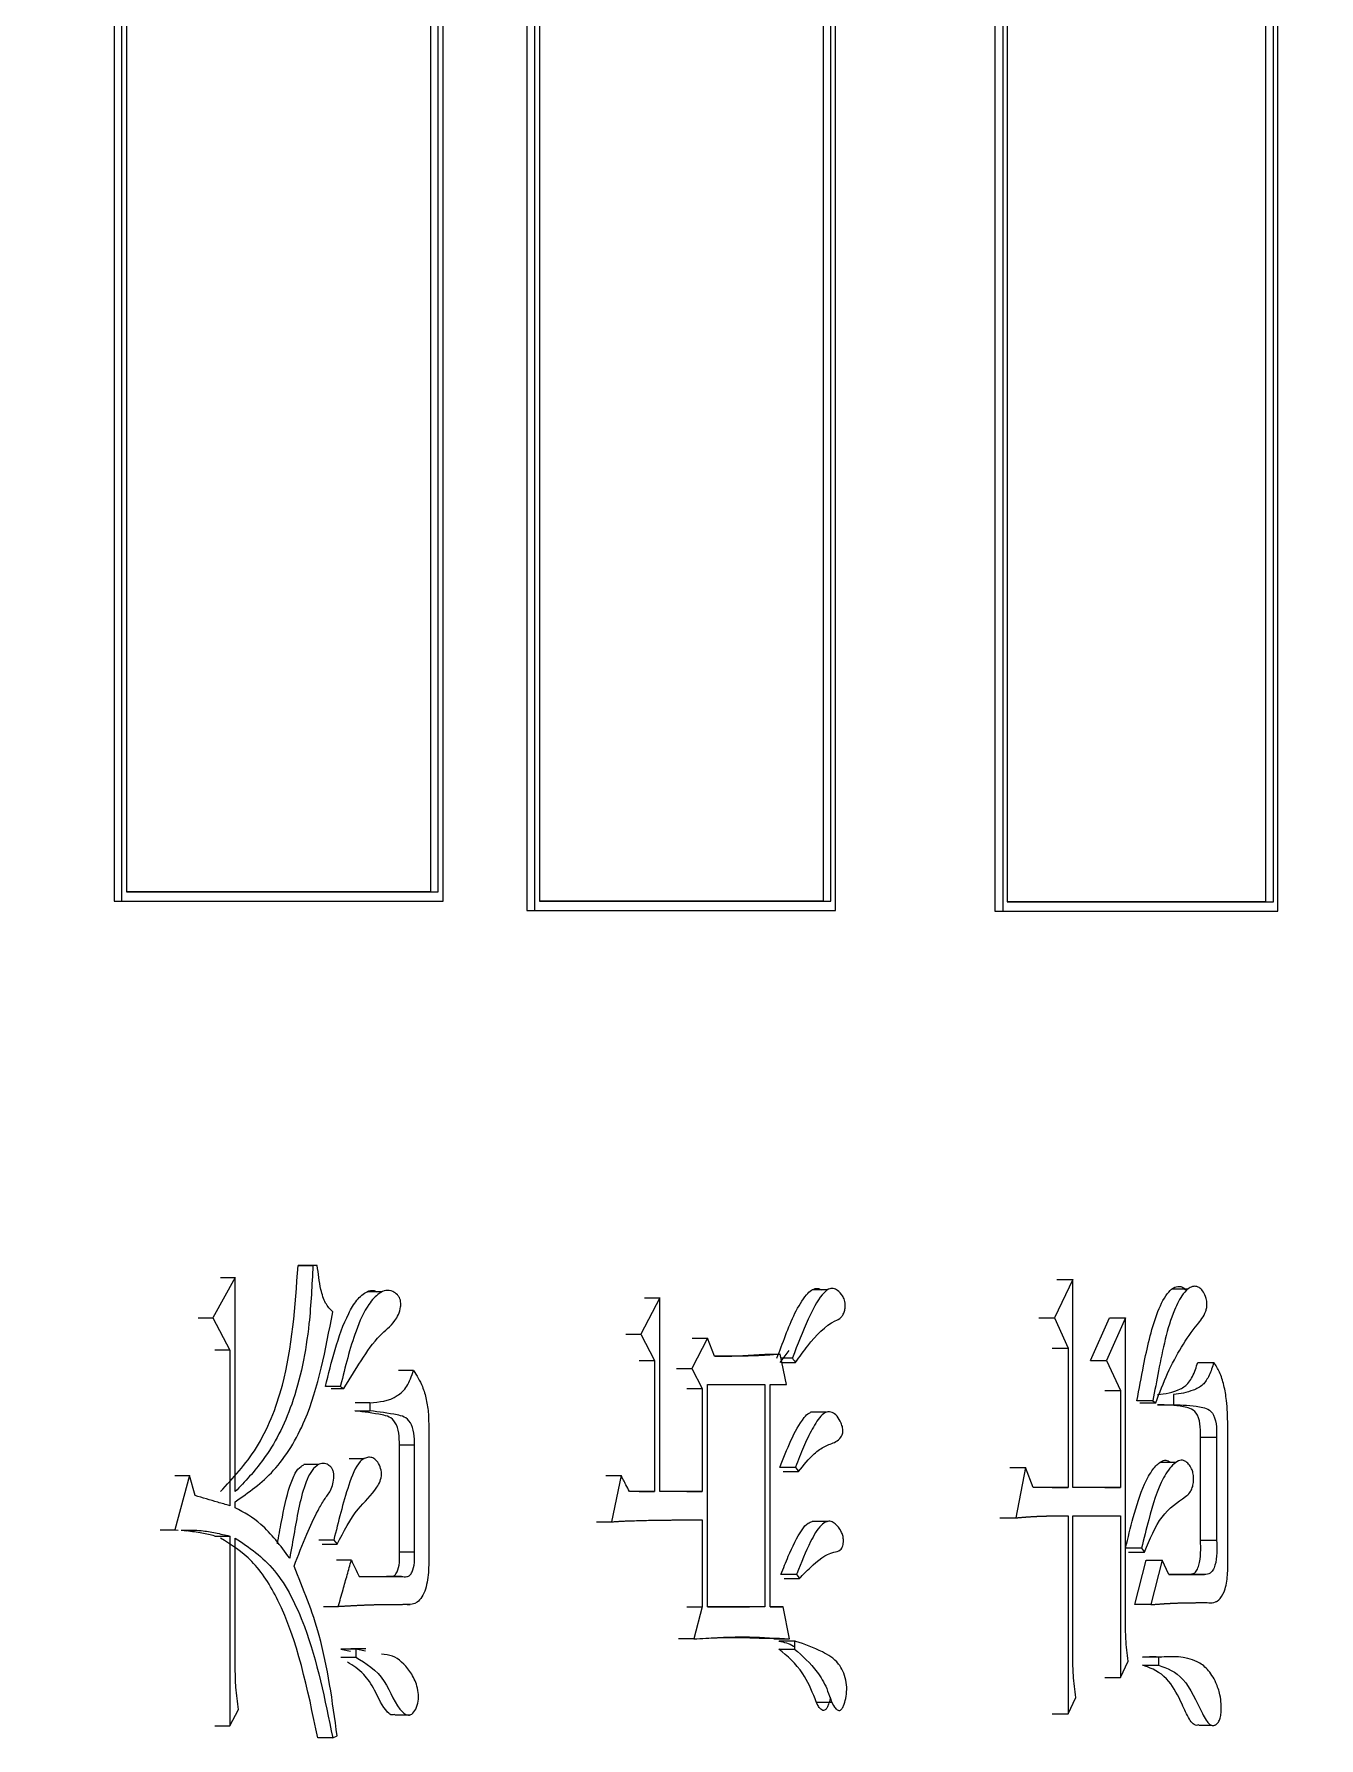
# Model space of a CAD drawing. Header units: millimetres. Extents: x 2687 to 4367, y 1046 to 2234.
# Drawn here: x 3493.14 to 3500.02, y 1383.89 to 1393.02 of the extents above; entities that cross this region are included whole.
import ezdxf

# ---------------------------------------------------------------- set-up
doc = ezdxf.new("R2010")
doc.units = ezdxf.units.MM

msp = doc.modelspace()

# ---------------------------------------------------------------- linework, layer by layer
at = {"color": 7, "linetype": 'Continuous', "lineweight": 25}
for p, q in [((3499.7337, 1398.4203), (3499.7336, 1388.3721)), ((3499.7769, 1388.3721), (3499.777, 1398.4384)), ((3499.7995, 1388.3221), (3499.7996, 1398.4479)), ((3498.2856, 1397.815), (3498.2855, 1388.3221)), ((3498.3278, 1397.8326), (3498.3278, 1388.3221)), ((3498.3519, 1397.8427), (3498.3518, 1388.3721)), ((3497.4321, 1388.3269), (3497.4321, 1397.4582)), ((3497.3655, 1397.4304), (3497.3654, 1388.3769)), ((3497.4072, 1388.3769), (3497.4072, 1397.4478)), ((3495.7798, 1396.7843), (3495.7798, 1388.3268)), ((3495.8201, 1396.7993), (3495.82, 1388.3268)), ((3495.8464, 1396.8091), (3495.8463, 1388.3768)), ((3495.264, 1396.5918), (3495.264, 1388.4268)), ((3495.3044, 1388.4268), (3495.3044, 1396.6069)), ((3495.331, 1388.3768), (3495.3311, 1396.6169)), ((3493.5694, 1395.9596), (3493.5694, 1388.3768)), ((3493.6084, 1395.9742), (3493.6083, 1388.3768)), ((3493.6364, 1395.9846), (3493.6363, 1388.4268)), ((3495.264, 1388.4268), (3495.3044, 1388.4268)), ((3493.5694, 1388.3768), (3495.2911, 1388.3768)), ((3493.5694, 1388.3768), (3493.6083, 1388.3768)), ((3495.2911, 1388.3768), (3495.331, 1388.3768)), ((3495.7798, 1388.3268), (3497.3905, 1388.3269)), ((3495.7798, 1388.3268), (3495.82, 1388.3268)), ((3497.3654, 1388.3769), (3497.4072, 1388.3769)), ((3497.3905, 1388.3269), (3497.4321, 1388.3269)), ((3498.2855, 1388.3221), (3499.7563, 1388.3221)), ((3498.2855, 1388.3221), (3498.3278, 1388.3221)), ((3499.7336, 1388.3721), (3499.7769, 1388.3721)), ((3499.7563, 1388.3221), (3499.7995, 1388.3221)), ((3494.5542, 1386.4246), (3494.6336, 1386.4246)), ((3494.6572, 1386.4246), (3494.5778, 1386.4246)), ((3494.6572, 1386.4246), (3494.6336, 1386.4246)), ((3494.218, 1386.3597), (3494.0984, 1386.1433)), ((3494.1391, 1386.3597), (3494.218, 1386.3597)), ((3494.218, 1385.2131), (3494.218, 1386.3597)), ((3498.7027, 1386.3489), (3498.6047, 1386.1434)), ((3498.7027, 1385.2347), (3498.7027, 1386.3489)), ((3495.0048, 1386.2838), (3494.9244, 1386.2838)), ((3496.4907, 1386.2515), (3496.3902, 1386.0568)), ((3496.4088, 1386.2515), (3496.4907, 1386.2515)), ((3496.4907, 1385.2131), (3496.4907, 1386.2515)), ((3497.3898, 1386.2934), (3497.3061, 1386.2934)), ((3499.319, 1386.2979), (3499.2326, 1386.2979)), ((3494.0197, 1386.1433), (3494.0984, 1386.1433)), ((3494.0984, 1386.1433), (3494.1881, 1385.9703)), ((3498.5198, 1386.1434), (3498.6047, 1386.1434)), ((3498.6047, 1386.1434), (3498.6769, 1385.9811)), ((3498.7968, 1385.9162), (3498.8986, 1386.1434)), ((3498.984, 1386.1434), (3498.8821, 1385.9162)), ((3498.8986, 1386.1434), (3498.984, 1386.1434)), ((3498.984, 1384.5208), (3498.984, 1386.1434)), ((3496.3085, 1386.0568), (3496.3902, 1386.0568)), ((3496.3902, 1386.0568), (3496.4628, 1385.9162)), ((3494.1881, 1385.9703), (3494.1093, 1385.9703)), ((3494.1881, 1385.9703), (3494.1881, 1385.1373)), ((3496.7461, 1386.0352), (3496.663, 1385.8729)), ((3496.6638, 1386.0352), (3496.7461, 1386.0352)), ((3496.7847, 1385.9378), (3496.7461, 1386.0352)), ((3497.0531, 1385.9487), (3497.1359, 1385.9487)), ((3497.1811, 1385.9681), (3497.1344, 1385.9055)), ((3497.1686, 1385.7864), (3497.1359, 1385.9487)), ((3498.5919, 1385.9811), (3498.6769, 1385.9811)), ((3498.6769, 1385.9811), (3498.6769, 1385.2347)), ((3495.1723, 1385.8621), (3495.0922, 1385.8621)), ((3496.381, 1385.9162), (3496.4628, 1385.9162)), ((3496.4628, 1385.9162), (3496.4628, 1385.2131)), ((3496.5809, 1385.8729), (3496.663, 1385.8729)), ((3496.663, 1385.8729), (3496.7184, 1385.7648)), ((3497.2013, 1385.9271), (3497.1403, 1385.9271)), ((3497.1446, 1385.9055), (3497.2176, 1385.9055)), ((3498.7968, 1385.9162), (3498.8821, 1385.9162)), ((3498.8821, 1385.9162), (3498.9586, 1385.754)), ((3499.3714, 1385.9054), (3499.4574, 1385.9054)), ((3494.7807, 1385.7756), (3494.7008, 1385.7756)), ((3494.7311, 1385.7648), (3494.7983, 1385.7648)), ((3496.6362, 1385.7648), (3496.7184, 1385.7648)), ((3496.7184, 1385.7648), (3496.7184, 1385.2131)), ((3496.7461, 1385.7864), (3497.054, 1385.7864)), ((3497.0813, 1385.7864), (3497.1686, 1385.7864)), ((3494.9391, 1385.689), (3494.8593, 1385.689)), ((3494.9391, 1385.689), (3494.9391, 1385.6458)), ((3498.8732, 1385.754), (3498.9586, 1385.754)), ((3498.9586, 1385.754), (3498.9586, 1385.2348)), ((3499.0606, 1385.6891), (3499.1463, 1385.6891)), ((3499.1563, 1385.6783), (3499.242, 1385.6783)), ((3499.242, 1385.7324), (3499.242, 1385.6783)), ((3494.8593, 1385.6458), (3494.9391, 1385.6458)), ((3497.3821, 1385.6382), (3497.2984, 1385.6382)), ((3495.2535, 1385.5484), (3495.2535, 1384.8994)), ((3499.3863, 1385.5052), (3499.4724, 1385.5052)), ((3499.3863, 1384.9535), (3499.3863, 1385.5052)), ((3499.4724, 1385.5052), (3499.4724, 1384.9535)), ((3499.5321, 1384.867), (3499.5321, 1385.5701)), ((3495.1781, 1385.4619), (3495.0976, 1385.4619)), ((3495.0976, 1384.8886), (3495.0976, 1385.4619)), ((3495.1781, 1384.8886), (3495.1781, 1385.4619)), ((3494.6657, 1385.3582), (3494.5857, 1385.3582)), ((3494.9074, 1385.3894), (3494.8272, 1385.3894)), ((3497.1507, 1385.3213), (3497.2339, 1385.3213)), ((3498.3646, 1385.3429), (3498.4493, 1385.3429)), ((3498.4493, 1385.3429), (3498.3973, 1385.0725)), ((3498.4908, 1385.2347), (3498.4493, 1385.3429)), ((3499.2539, 1385.3688), (3499.1676, 1385.3688)), ((3493.8938, 1385.2996), (3493.9724, 1385.2996)), ((3493.9724, 1385.2996), (3493.8941, 1385.0075)), ((3494.0024, 1385.1914), (3493.9724, 1385.2996)), ((3496.2021, 1385.2996), (3496.2837, 1385.2996)), ((3496.2837, 1385.2996), (3496.2332, 1385.0508)), ((3498.6769, 1385.2347), (3498.4908, 1385.2347)), ((3498.5919, 1385.2347), (3498.6769, 1385.2347)), ((3498.9586, 1385.2348), (3498.7027, 1385.2347)), ((3498.8732, 1385.2348), (3498.9586, 1385.2348)), ((3494.218, 1385.1265), (3494.218, 1385.159)), ((3496.4628, 1385.2131), (3496.3286, 1385.2131)), ((3496.381, 1385.2131), (3496.4628, 1385.2131)), ((3496.7184, 1385.2131), (3496.4907, 1385.2131)), ((3496.6362, 1385.2131), (3496.7184, 1385.2131)), ((3496.1517, 1385.0508), (3496.2332, 1385.0508)), ((3496.7184, 1385.0616), (3496.7184, 1384.5965)), ((3497.3902, 1385.0534), (3497.3065, 1385.0534)), ((3498.3126, 1385.0725), (3498.3973, 1385.0725)), ((3498.6769, 1385.0833), (3498.6769, 1384.0232)), ((3498.7027, 1385.0833), (3498.9586, 1385.0833)), ((3498.7027, 1384.3261), (3498.7027, 1385.0833)), ((3498.9586, 1385.0833), (3498.9586, 1384.2179)), ((3493.8156, 1385.0075), (3493.8941, 1385.0075)), ((3493.8941, 1385.0075), (3493.9118, 1385.0071)), ((3494.1093, 1384.9751), (3494.1881, 1384.9751)), ((3494.1881, 1384.9751), (3494.1881, 1383.9583)), ((3494.218, 1384.2611), (3494.218, 1384.9643)), ((3494.7455, 1384.9535), (3494.666, 1384.9535)), ((3494.7455, 1384.9535), (3494.7631, 1384.9318)), ((3499.3863, 1384.9535), (3499.4724, 1384.9535)), ((3495.1781, 1384.8886), (3495.0976, 1384.8886)), ((3499, 1384.8885), (3499.0856, 1384.8885)), ((3499.0703, 1384.9102), (3499.0856, 1384.8885)), ((3494.8395, 1384.8453), (3494.7599, 1384.8453)), ((3497.2231, 1384.7696), (3497.1401, 1384.7696)), ((3499.0353, 1384.6074), (3499.0959, 1384.8453)), ((3499.0959, 1384.8453), (3499.1816, 1384.8453)), ((3499.1816, 1384.8453), (3499.121, 1384.6074)), ((3499.2169, 1384.7696), (3499.1816, 1384.8453)), ((3499.4075, 1384.7696), (3499.2169, 1384.7696)), ((3499.2169, 1384.7696), (3499.3215, 1384.7696)), ((3499.3215, 1384.7696), (3499.4075, 1384.7696)), ((3494.8805, 1384.7587), (3495.1083, 1384.7587)), ((3494.8805, 1384.7587), (3495.0279, 1384.7587)), ((3495.1083, 1384.7587), (3495.0284, 1384.7587)), ((3497.1562, 1384.748), (3497.2394, 1384.748)), ((3494.769, 1384.5965), (3494.6895, 1384.5965)), ((3495.1376, 1384.6073), (3495.1544, 1384.6073)), ((3496.6362, 1384.5965), (3496.7184, 1384.5965)), ((3496.7184, 1384.5965), (3496.6741, 1384.4234)), ((3497.054, 1384.5965), (3496.746, 1384.5965)), ((3496.746, 1384.5965), (3496.971, 1384.5965)), ((3497.054, 1384.5965), (3496.9713, 1384.5965)), ((3497.1523, 1384.5965), (3497.0813, 1384.5965)), ((3497.0813, 1384.5965), (3497.1523, 1384.5965)), ((3497.185, 1384.4234), (3497.1523, 1384.5965)), ((3499.121, 1384.6074), (3499.0353, 1384.6074)), ((3499.4679, 1384.6251), (3499.4738, 1384.6251)), ((3496.6741, 1384.4234), (3496.592, 1384.4234)), ((3497.1019, 1384.4234), (3497.0333, 1384.4265)), ((3497.1021, 1384.4234), (3497.185, 1384.4234)), ((3497.2122, 1384.4126), (3497.1293, 1384.4126)), ((3497.2122, 1384.4126), (3497.2122, 1384.3694)), ((3494.7829, 1384.3693), (3494.8354, 1384.359)), ((3494.863, 1384.3693), (3494.7833, 1384.3693)), ((3494.7833, 1384.3259), (3494.863, 1384.3259)), ((3494.9164, 1384.3709), (3494.8368, 1384.3709)), ((3494.9155, 1384.359), (3494.863, 1384.3693)), ((3494.863, 1384.3693), (3494.863, 1384.3259)), ((3497.129, 1384.3695), (3497.2122, 1384.3695)), ((3498.9586, 1384.2179), (3498.9993, 1384.3045)), ((3499.1614, 1384.3261), (3499.0757, 1384.3261)), ((3499.1614, 1384.3261), (3499.1614, 1384.2827)), ((3499.0757, 1384.2827), (3499.1614, 1384.2827)), ((3494.1881, 1383.9583), (3494.2359, 1384.0448)), ((3497.3293, 1384.0856), (3497.413, 1384.0856)), ((3498.6769, 1384.0232), (3498.7181, 1384.1098)), ((3494.1093, 1383.9583), (3494.1881, 1383.9583)), ((3495.073, 1384.0166), (3495.138, 1384.0166)), ((3495.1393, 1384.0166), (3495.153, 1384.0166)), ((3499.3777, 1383.9624), (3499.4468, 1383.9624)), ((3499.4598, 1383.9624), (3499.4643, 1383.9624)), ((3494.7396, 1383.8934), (3494.6601, 1383.8934)), ((3494.7396, 1383.8934), (3494.7631, 1383.9042))]:
    msp.add_line(p, q, dxfattribs=at)
at = {"color": 7, "linetype": 'Continuous', "lineweight": 25, "flags": 128}
for points in [[(3498.6176, 1386.3489), (3498.6391, 1386.3489), (3498.6709, 1386.3489), (3498.7027, 1386.3489)], [(3497.2013, 1385.9271), (3497.2054, 1385.9216), (3497.2115, 1385.9135), (3497.2176, 1385.9055)], [(3496.746, 1384.5965), (3496.7461, 1385.1915), (3496.7461, 1385.7864)], [(3497.054, 1385.7864), (3497.054, 1385.1915), (3497.054, 1384.5965)], [(3497.0813, 1384.5965), (3497.0813, 1385.1915), (3497.0813, 1385.7864)], [(3499.1311, 1385.6999), (3499.1038, 1385.6999), (3499.0746, 1385.6999), (3499.0455, 1385.6999)], [(3499.1311, 1385.6999), (3499.1387, 1385.6945), (3499.1463, 1385.6891)], [(3497.2176, 1385.3429), (3497.1873, 1385.3429), (3497.1609, 1385.3429), (3497.1347, 1385.3429)], [(3497.2176, 1385.3429), (3497.2258, 1385.3321), (3497.2339, 1385.3213)], [(3494.6836, 1384.9318), (3494.7124, 1384.9318), (3494.7378, 1384.9318), (3494.7631, 1384.9318)], [(3499.0703, 1384.9102), (3499.0381, 1384.9102), (3499.0114, 1384.9102), (3498.9848, 1384.9102)], [(3497.2231, 1384.7696), (3497.2312, 1384.7588), (3497.2394, 1384.748)], [(3498.8732, 1384.2179), (3498.8945, 1384.2179), (3498.9159, 1384.2179), (3498.9372, 1384.2179), (3498.9586, 1384.2179)], [(3498.5919, 1384.0232), (3498.6131, 1384.0232), (3498.6344, 1384.0232), (3498.6557, 1384.0232), (3498.6769, 1384.0232)]]:
    msp.add_lwpolyline(points, dxfattribs=at)
at = {"color": 7, "linetype": 'Continuous', "lineweight": 25}
for points, knots in [([(3433.103, 1384.9982), (3435.6633, 1385.0231), (3439.2437, 1385.0579), (3444.513, 1385.3366), (3448.9774, 1385.672), (3454.2935, 1386.2376), (3459.8625, 1387.0109), (3465.6759, 1388.0209), (3471.6471, 1389.277), (3477.7232, 1390.7877), (3483.8611, 1392.5584), (3490.0263, 1394.5925), (3496.1899, 1396.892), (3502.3267, 1399.4573), (3508.4149, 1402.2876), (3514.4344, 1405.3814), (3520.3671, 1408.736), (3526.1963, 1412.3482), (3531.906, 1416.2138), (3537.4816, 1420.3279), (3542.9088, 1424.6851), (3548.1745, 1429.2793), (3553.2658, 1434.1039), (3558.1707, 1439.1515), (3562.8776, 1444.4144), (3567.3754, 1449.8844), (3571.6536, 1455.5526), (3575.7023, 1461.4099), (3579.512, 1467.4465), (3583.0736, 1473.6524), (3586.3788, 1480.017), (3589.4197, 1486.5295), (3592.1888, 1493.1788), (3594.6792, 1499.9532), (3596.8846, 1506.8408), (3598.7993, 1513.8297), (3600.4178, 1520.9073), (3601.7357, 1528.0609), (3602.7486, 1535.2779), (3603.453, 1542.5451), (3603.8458, 1549.8493), (3603.9247, 1557.1772), (3603.6878, 1564.5152), (3603.1336, 1571.8499), (3602.2614, 1579.1676), (3601.0711, 1586.4546), (3599.563, 1593.6972), (3597.7379, 1600.8818), (3595.5975, 1607.9947), (3593.1436, 1615.0222), (3590.3788, 1621.9508), (3587.3061, 1628.7671), (3583.929, 1635.4577), (3580.2514, 1642.0096), (3576.2777, 1648.4096), (3572.0127, 1654.645), (3567.4616, 1660.703), (3562.6296, 1666.5713), (3557.5225, 1672.2377), (3552.1459, 1677.6903), (3546.6992, 1682.7379), (3541.2258, 1687.3901), (3535.7676, 1691.6596), (3530.1427, 1695.7019), (3524.3612, 1699.5104), (3518.4338, 1703.0785), (3512.3713, 1706.4005), (3506.1855, 1709.4708), (3499.8889, 1712.2842), (3493.4952, 1714.8362), (3487.02, 1717.1223), (3480.4823, 1719.1385), (3473.9074, 1720.8811), (3467.3346, 1722.3459), (3460.8407, 1723.5274), (3454.5512, 1724.4245), (3449.0275, 1725.008), (3444.1447, 1725.3756), (3439.3206, 1725.6153), (3433.3462, 1725.7324), (3427.8294, 1725.6221), (3422.5602, 1725.3503), (3418.0958, 1725.0129), (3412.7797, 1724.4479), (3407.2107, 1723.6744), (3401.3973, 1722.6644), (3395.4261, 1721.4084), (3389.35, 1719.8977), (3383.2121, 1718.127), (3377.0468, 1716.0928), (3370.8833, 1713.7933), (3364.7465, 1711.2281), (3358.6583, 1708.3978), (3352.6388, 1705.304), (3346.7061, 1701.9493), (3340.8769, 1698.3372), (3335.1672, 1694.4716), (3329.5916, 1690.3575), (3324.1643, 1686.0003), (3318.8987, 1681.4061), (3313.8073, 1676.5815), (3308.9025, 1671.5339), (3304.1956, 1666.2709), (3299.6978, 1660.801), (3295.4196, 1655.1327), (3291.3709, 1649.2755), (3287.5613, 1643.2389), (3283.9995, 1637.033), (3280.6947, 1630.6682), (3277.652, 1624.1563), (3274.89, 1617.5048), (3272.553, 1611.2228), (3271.2745, 1607.1176), (3270.7112, 1605.3092)], [0, 0, 0, 0, 0.010207, 0.014274, 0.021037, 0.028056, 0.035587, 0.043451, 0.051578, 0.059911, 0.06841, 0.077044, 0.085791, 0.094634, 0.103558, 0.112554, 0.121612, 0.130726, 0.13989, 0.149098, 0.158347, 0.167633, 0.176954, 0.186306, 0.195688, 0.205098, 0.214535, 0.223996, 0.233481, 0.242989, 0.252518, 0.262068, 0.271639, 0.281229, 0.290838, 0.300466, 0.310113, 0.319778, 0.329461, 0.339162, 0.348881, 0.358618, 0.368373, 0.378146, 0.387938, 0.397748, 0.407578, 0.417427, 0.427296, 0.437185, 0.447097, 0.457031, 0.466988, 0.47697, 0.486979, 0.497016, 0.507082, 0.517181, 0.527315, 0.537488, 0.547704, 0.556915, 0.566123, 0.575327, 0.584526, 0.593719, 0.602905, 0.612082, 0.621247, 0.630396, 0.639524, 0.64862, 0.657668, 0.666638, 0.675463, 0.683979, 0.691963, 0.697606, 0.703501, 0.71122, 0.721427, 0.725494, 0.732257, 0.739276, 0.746807, 0.754671, 0.762798, 0.771131, 0.77963, 0.788264, 0.797011, 0.805853, 0.814778, 0.823774, 0.832832, 0.841946, 0.85111, 0.860318, 0.869567, 0.878853, 0.888174, 0.897526, 0.906908, 0.916318, 0.925755, 0.935216, 0.944701, 0.954208, 0.963738, 0.973288, 0.982858, 0.992449, 1, 1, 1, 1]), ([(3493.6363, 1388.4268), (3493.812, 1388.4268), (3494.1632, 1388.4268), (3494.7202, 1388.4268), (3495.0969, 1388.4268), (3495.3044, 1388.4268)], [0, 0, 0, 0, 0.309921, 0.619841, 1, 1, 1, 1]), ([(3495.264, 1388.4268), (3495.1278, 1388.4268), (3494.8554, 1388.4268), (3494.3162, 1388.4268), (3493.9057, 1388.4268), (3493.6363, 1388.4268)], [0, 0, 0, 0, 0.256004, 0.512008, 1, 1, 1, 1]), ([(3493.6083, 1388.3768), (3493.7841, 1388.3768), (3494.1356, 1388.3768), (3494.7114, 1388.3768), (3495.1057, 1388.3768), (3495.331, 1388.3768)], [0, 0, 0, 0, 0.300081, 0.600162, 1, 1, 1, 1]), ([(3495.82, 1388.3268), (3495.9848, 1388.3269), (3496.3144, 1388.3269), (3496.8534, 1388.3269), (3497.2217, 1388.3269), (3497.4321, 1388.3269)], [0, 0, 0, 0, 0.300081, 0.600162, 1, 1, 1, 1]), ([(3495.8463, 1388.3768), (3496.011, 1388.3769), (3496.3403, 1388.3769), (3496.8616, 1388.3769), (3497.2134, 1388.3769), (3497.4072, 1388.3769)], [0, 0, 0, 0, 0.309921, 0.619841, 1, 1, 1, 1]), ([(3497.3654, 1388.3769), (3497.2383, 1388.3769), (3496.9839, 1388.3769), (3496.481, 1388.3769), (3496.0974, 1388.3769), (3495.8463, 1388.3768)], [0, 0, 0, 0, 0.256655, 0.51331, 1, 1, 1, 1]), ([(3498.3278, 1388.3221), (3498.4787, 1388.3221), (3498.7805, 1388.3221), (3499.2727, 1388.3221), (3499.608, 1388.3221), (3499.7995, 1388.3221)], [0, 0, 0, 0, 0.300081, 0.600162, 1, 1, 1, 1]), ([(3498.3518, 1388.3721), (3498.5026, 1388.3721), (3498.8041, 1388.3721), (3499.2803, 1388.3721), (3499.6005, 1388.3721), (3499.7769, 1388.3721)], [0, 0, 0, 0, 0.309921, 0.619841, 1, 1, 1, 1]), ([(3499.7336, 1388.3721), (3499.6179, 1388.3721), (3499.3864, 1388.3721), (3498.9293, 1388.3721), (3498.58, 1388.3721), (3498.3518, 1388.3721)], [0, 0, 0, 0, 0.257589, 0.515179, 1, 1, 1, 1]), ([(3494.1388, 1385.2131), (3494.2063, 1385.2851), (3494.3433, 1385.4313), (3494.5142, 1385.8469), (3494.5387, 1386.2039), (3494.5538, 1386.4246)], [0, 0, 0, 0, 0.27091, 0.549398, 1, 1, 1, 1]), ([(3494.6336, 1386.4246), (3494.6286, 1386.3204), (3494.6164, 1386.0641), (3494.5417, 1385.688), (3494.388, 1385.3901), (3494.2695, 1385.2667), (3494.218, 1385.2131)], [0, 0, 0, 0, 0.214752, 0.527903, 0.794745, 1, 1, 1, 1]), ([(3494.5773, 1386.4246), (3494.5729, 1386.4246), (3494.5651, 1386.4246), (3494.5572, 1386.4246), (3494.5538, 1386.4246)], [0, 0, 0, 0, 0.56, 1, 1, 1, 1]), ([(3494.7396, 1386.1758), (3494.7259, 1386.19), (3494.6977, 1386.219), (3494.67, 1386.3102), (3494.6621, 1386.381), (3494.6572, 1386.4246)], [0, 0, 0, 0, 0.268422, 0.549119, 1, 1, 1, 1]), ([(3499.0455, 1385.6999), (3499.0572, 1385.7625), (3499.087, 1385.9212), (3499.1319, 1386.1269), (3499.1943, 1386.2607), (3499.239, 1386.3066), (3499.2704, 1386.3155), (3499.2948, 1386.3084), (3499.3049, 1386.2944), (3499.3083, 1386.2897)], [0, 0, 0, 0, 0.230113, 0.582915, 0.761626, 0.839199, 0.91746, 0.972398, 1, 1, 1, 1]), ([(3499.1463, 1385.689), (3499.167, 1385.7426), (3499.2297, 1385.9047), (3499.3245, 1386.0581), (3499.4066, 1386.1523), (3499.4198, 1386.1972), (3499.4213, 1386.2164), (3499.4193, 1386.2376), (3499.4121, 1386.2635), (3499.3982, 1386.2899), (3499.3784, 1386.3087), (3499.355, 1386.315), (3499.3252, 1386.3066), (3499.2853, 1386.2671), (3499.2155, 1386.13), (3499.1727, 1385.9201), (3499.141, 1385.7537), (3499.1311, 1385.7001), (3499.1311, 1385.6999)], [0, 0, 0, 0, 0.116248, 0.351545, 0.417546, 0.429975, 0.440278, 0.450547, 0.466965, 0.490882, 0.515264, 0.540739, 0.570383, 0.616277, 0.689853, 0.900941, 0.999644, 1, 1, 1, 1]), ([(3494.7008, 1385.7756), (3494.717, 1385.8424), (3494.7504, 1385.9797), (3494.8061, 1386.1386), (3494.8676, 1386.2422), (3494.9154, 1386.284), (3494.9543, 1386.2946), (3494.9711, 1386.2863), (3494.9763, 1386.2838)], [0, 0, 0, 0, 0.29332, 0.6021435, 0.7409074, 0.8806455, 0.9637128, 1, 1, 1, 1]), ([(3494.7984, 1385.7648), (3494.8294, 1385.8149), (3494.8914, 1385.9153), (3494.9797, 1386.0465), (3495.057, 1386.1028), (3495.0928, 1386.1601), (3495.1027, 1386.1945), (3495.1046, 1386.2216), (3495.1026, 1386.2387), (3495.0964, 1386.2549), (3495.0829, 1386.2726), (3495.058, 1386.2882), (3495.0236, 1386.2941), (3494.9784, 1386.2718), (3494.9187, 1386.2054), (3494.8453, 1386.0373), (3494.8056, 1385.8793), (3494.7812, 1385.7776), (3494.7807, 1385.7756)], [0, 0, 0, 0, 0.14, 0.280266, 0.380171, 0.409931, 0.439811, 0.452036, 0.462473, 0.472931, 0.488626, 0.51752, 0.558625, 0.598671, 0.668428, 0.787489, 0.99583, 1, 1, 1, 1]), ([(3497.1182, 1385.9271), (3497.1333, 1385.9678), (3497.1789, 1386.0907), (3497.2367, 1386.2278), (3497.3018, 1386.2935), (3497.3287, 1386.3038), (3497.3472, 1386.3015), (3497.3549, 1386.2935), (3497.355, 1386.2934)], [0, 0, 0, 0, 0.248256, 0.747976, 0.841052, 0.91959, 0.998812, 1, 1, 1, 1]), ([(3497.2176, 1385.9055), (3497.2393, 1385.9353), (3497.3047, 1386.0249), (3497.3863, 1386.1134), (3497.457, 1386.1389), (3497.4739, 1386.1624), (3497.4816, 1386.1835), (3497.4849, 1386.2046), (3497.4842, 1386.2234), (3497.4793, 1386.2431), (3497.4662, 1386.2683), (3497.4456, 1386.2906), (3497.4197, 1386.3043), (3497.3904, 1386.2977), (3497.3402, 1386.251), (3497.2754, 1386.1217), (3497.2277, 1386.0001), (3497.2016, 1385.9278), (3497.2013, 1385.9271)], [0, 0, 0, 0, 0.113222, 0.341327, 0.387566, 0.408095, 0.428648, 0.444625, 0.457844, 0.471063, 0.493511, 0.536211, 0.570053, 0.604097, 0.65629, 0.801568, 0.997978, 1, 1, 1, 1]), ([(3494.218, 1385.159), (3494.2888, 1385.2082), (3494.4324, 1385.308), (3494.6398, 1385.6438), (3494.7015, 1385.9724), (3494.7396, 1386.1758)], [0, 0, 0, 0, 0.270771, 0.548729, 1, 1, 1, 1]), ([(3496.7846, 1385.9381), (3496.7957, 1385.9381), (3496.8462, 1385.9382), (3496.9357, 1385.9411), (3497.0138, 1385.9462), (3497.0529, 1385.9487)], [0, 0, 0, 0, 0.123403, 0.561636, 1, 1, 1, 1]), ([(3497.1359, 1385.9487), (3497.1264, 1385.948), (3497.1121, 1385.947), (3497.0965, 1385.9459), (3497.0882, 1385.9454), (3497.0834, 1385.9451), (3497.0774, 1385.9447), (3497.0726, 1385.9444), (3497.0667, 1385.944), (3497.0619, 1385.9437), (3497.0559, 1385.9433), (3497.0511, 1385.9431), (3497.0451, 1385.9427), (3497.0403, 1385.9425), (3497.0343, 1385.9421), (3497.0284, 1385.9418), (3497.0224, 1385.9415), (3497.0164, 1385.9412), (3497.0104, 1385.941), (3497.0032, 1385.9406), (3496.996, 1385.9404), (3496.99, 1385.9401), (3496.984, 1385.9399), (3496.9756, 1385.9396), (3496.966, 1385.9394), (3496.9576, 1385.9391), (3496.9516, 1385.939), (3496.9468, 1385.9389), (3496.9408, 1385.9388), (3496.936, 1385.9387), (3496.9299, 1385.9386), (3496.9251, 1385.9385), (3496.9191, 1385.9384), (3496.9131, 1385.9383), (3496.9071, 1385.9382), (3496.9011, 1385.9382), (3496.8963, 1385.9381), (3496.8902, 1385.9381), (3496.8854, 1385.938), (3496.8794, 1385.938), (3496.8746, 1385.9379), (3496.8686, 1385.9379), (3496.8637, 1385.9379), (3496.8577, 1385.9379), (3496.8529, 1385.9379), (3496.8469, 1385.9378), (3496.842, 1385.9378), (3496.836, 1385.9378), (3496.8312, 1385.9378), (3496.8252, 1385.9378), (3496.8203, 1385.9378), (3496.8143, 1385.9378), (3496.8095, 1385.9378), (3496.8034, 1385.9378), (3496.7986, 1385.9378), (3496.792, 1385.9378), (3496.7877, 1385.9378), (3496.7847, 1385.9378)], [0, 0, 0, 0, 0.082056, 0.123084, 0.133341, 0.153855, 0.164112, 0.184626, 0.194883, 0.215397, 0.225654, 0.246168, 0.256425, 0.276939, 0.287196, 0.30771, 0.328224, 0.338481, 0.358995, 0.379509, 0.400023, 0.420537, 0.430794, 0.451308, 0.492336, 0.51285, 0.523107, 0.543621, 0.553878, 0.574392, 0.584649, 0.605163, 0.61542, 0.635934, 0.656448, 0.666705, 0.687219, 0.697476, 0.71799, 0.728247, 0.748761, 0.759018, 0.779532, 0.789789, 0.810303, 0.82056, 0.841074, 0.851331, 0.871845, 0.882102, 0.902616, 0.912873, 0.933387, 0.943644, 0.964158, 0.974415, 1, 1, 1, 1]), ([(3494.9391, 1385.689), (3494.9891, 1385.693), (3495.0591, 1385.6985), (3495.1409, 1385.7725), (3495.1617, 1385.8318), (3495.1723, 1385.8621)], [0, 0, 0, 0, 0.550462, 0.77054, 1, 1, 1, 1]), ([(3495.1723, 1385.8621), (3495.1894, 1385.835), (3495.2179, 1385.7898), (3495.2422, 1385.7062), (3495.2536, 1385.6286), (3495.2536, 1385.5752), (3495.2535, 1385.5484)], [0, 0, 0, 0, 0.330967, 0.5510788, 0.7748601, 1, 1, 1, 1]), ([(3499.1563, 1385.7324), (3499.1973, 1385.7376), (3499.2548, 1385.745), (3499.3261, 1385.7923), (3499.355, 1385.8519), (3499.3674, 1385.8926), (3499.3714, 1385.9054)], [0, 0, 0, 0, 0.501394, 0.702631, 0.905702, 1, 1, 1, 1]), ([(3499.4574, 1385.9054), (3499.4498, 1385.8812), (3499.4347, 1385.8334), (3499.3967, 1385.7771), (3499.3477, 1385.7553), (3499.2952, 1385.7399), (3499.2598, 1385.7349), (3499.242, 1385.7324)], [0, 0, 0, 0, 0.1777081, 0.35, 0.5672223, 0.7837017, 1, 1, 1, 1]), ([(3499.5321, 1385.5701), (3499.5311, 1385.6145), (3499.5294, 1385.6873), (3499.5129, 1385.7829), (3499.4905, 1385.855), (3499.4684, 1385.8888), (3499.4574, 1385.9054)], [0, 0, 0, 0, 0.347259, 0.569852, 0.787887, 1, 1, 1, 1]), ([(3494.7808, 1385.7756), (3494.7823, 1385.7747), (3494.7859, 1385.7724), (3494.7918, 1385.7688), (3494.7962, 1385.7661), (3494.7984, 1385.7648)], [0, 0, 0, 0, 0.255027, 0.627514, 1, 1, 1, 1]), ([(3499.3863, 1385.5052), (3499.3866, 1385.5295), (3499.3871, 1385.5768), (3499.3656, 1385.641), (3499.3299, 1385.6603), (3499.2609, 1385.6754), (3499.2026, 1385.677), (3499.1563, 1385.6783)], [0, 0, 0, 0, 0.130352, 0.254709, 0.382976, 0.510106, 1, 1, 1, 1]), ([(3499.242, 1385.6783), (3499.2884, 1385.677), (3499.3468, 1385.6754), (3499.4159, 1385.6603), (3499.4517, 1385.6411), (3499.4732, 1385.5769), (3499.4727, 1385.5295), (3499.4724, 1385.5052)], [0, 0, 0, 0, 0.490042, 0.617207, 0.745492, 0.869777, 1, 1, 1, 1]), ([(3495.0976, 1385.4619), (3495.0969, 1385.4836), (3495.0957, 1385.5264), (3495.0779, 1385.5877), (3495.0417, 1385.6159), (3494.9687, 1385.6319), (3494.9075, 1385.6396), (3494.8589, 1385.6458)], [0, 0, 0, 0, 0.130153, 0.256408, 0.38449, 0.511557, 1, 1, 1, 1]), ([(3495.1781, 1385.4619), (3495.1774, 1385.4836), (3495.1762, 1385.5264), (3495.1583, 1385.5877), (3495.1221, 1385.6159), (3495.0491, 1385.6319), (3494.9877, 1385.6396), (3494.9391, 1385.6458)], [0, 0, 0, 0, 0.13003, 0.256202, 0.384291, 0.511395, 1, 1, 1, 1]), ([(3497.1345, 1385.3429), (3497.1532, 1385.3919), (3497.1909, 1385.4903), (3497.2442, 1385.5869), (3497.2834, 1385.6329), (3497.2956, 1385.6359), (3497.2984, 1385.6366)], [0, 0, 0, 0, 0.419977, 0.842492, 0.96479, 1, 1, 1, 1]), ([(3497.2339, 1385.3213), (3497.2612, 1385.3548), (3497.3054, 1385.409), (3497.374, 1385.4596), (3497.4241, 1385.4724), (3497.4562, 1385.4952), (3497.4676, 1385.5149), (3497.4714, 1385.5272), (3497.4723, 1385.5407), (3497.4697, 1385.5593), (3497.4599, 1385.5876), (3497.4413, 1385.6194), (3497.4137, 1385.6397), (3497.3855, 1385.6433), (3497.347, 1385.6154), (3497.3053, 1385.5492), (3497.2593, 1385.4517), (3497.2316, 1385.3802), (3497.2177, 1385.3432), (3497.2176, 1385.3429)], [0, 0, 0, 0, 0.157954, 0.255242, 0.35249, 0.401724, 0.417192, 0.427834, 0.438557, 0.45242, 0.478029, 0.52635, 0.573066, 0.619079, 0.658607, 0.768684, 0.881292, 0.999134, 1, 1, 1, 1]), ([(3494.4437, 1384.9332), (3494.4508, 1384.9728), (3494.4694, 1385.0779), (3494.4964, 1385.2091), (3494.5347, 1385.3084), (3494.5629, 1385.3459), (3494.5805, 1385.354), (3494.5857, 1385.3563)], [0, 0, 0, 0, 0.246919, 0.654828, 0.820581, 0.946757, 1, 1, 1, 1]), ([(3494.533, 1384.8128), (3494.5547, 1384.8708), (3494.5937, 1384.9751), (3494.6496, 1385.0931), (3494.6928, 1385.1704), (3494.7248, 1385.2092), (3494.7417, 1385.2536), (3494.7467, 1385.2877), (3494.7449, 1385.3147), (3494.7391, 1385.3329), (3494.7272, 1385.3493), (3494.7076, 1385.3621), (3494.6814, 1385.3663), (3494.6504, 1385.3519), (3494.6205, 1385.318), (3494.5701, 1385.2057), (3494.5423, 1385.0418), (3494.5177, 1384.9032), (3494.5094, 1384.8561)], [0, 0, 0, 0, 0.1508023, 0.2709956, 0.3310658, 0.3838686, 0.4145429, 0.4453603, 0.4595077, 0.473787, 0.4897829, 0.5152396, 0.5501128, 0.5845227, 0.6315599, 0.6798073, 0.8910095, 1, 1, 1, 1]), ([(3494.7631, 1384.9318), (3494.7984, 1384.9994), (3494.8607, 1385.1192), (3494.9542, 1385.1973), (3494.9945, 1385.2662), (3495.0037, 1385.3072), (3494.9945, 1385.348), (3494.9775, 1385.3782), (3494.9551, 1385.3954), (3494.9316, 1385.3982), (3494.9085, 1385.3921), (3494.8642, 1385.3576), (3494.8063, 1385.1998), (3494.7698, 1385.0518), (3494.7455, 1384.9535)], [0, 0, 0, 0, 0.207965, 0.368358, 0.401514, 0.432917, 0.464664, 0.497814, 0.528601, 0.558738, 0.58913, 0.619745, 0.747266, 1, 1, 1, 1]), ([(3498.9848, 1384.9102), (3498.9982, 1384.9652), (3499.0274, 1385.0841), (3499.073, 1385.2327), (3499.1265, 1385.331), (3499.1666, 1385.372), (3499.2, 1385.385), (3499.2169, 1385.3756), (3499.2254, 1385.3709)], [0, 0, 0, 0, 0.257863, 0.558231, 0.726196, 0.856576, 0.928062, 1, 1, 1, 1]), ([(3499.0856, 1384.8885), (3499.1147, 1384.9582), (3499.1734, 1385.0991), (3499.2712, 1385.1604), (3499.327, 1385.2025), (3499.3411, 1385.2273), (3499.3478, 1385.2541), (3499.3501, 1385.2837), (3499.3471, 1385.3124), (3499.3377, 1385.3396), (3499.3226, 1385.3621), (3499.3012, 1385.3799), (3499.2735, 1385.3832), (3499.2328, 1385.3558), (3499.1661, 1385.2632), (3499.1154, 1385.0934), (3499.0828, 1384.961), (3499.0703, 1384.9102)], [0, 0, 0, 0, 0.175531, 0.354652, 0.388166, 0.407747, 0.427401, 0.446675, 0.466945, 0.484382, 0.511375, 0.539761, 0.574487, 0.616877, 0.705288, 0.887114, 1, 1, 1, 1]), ([(3496.3286, 1385.2131), (3496.3222, 1385.2254), (3496.3115, 1385.246), (3496.2965, 1385.2749), (3496.288, 1385.2914), (3496.2837, 1385.2996)], [0, 0, 0, 0, 0.428366, 0.714182, 1, 1, 1, 1]), ([(3494.1881, 1385.1373), (3494.1669, 1385.1435), (3494.1254, 1385.1557), (3494.0634, 1385.1737), (3494.0228, 1385.1855), (3494.0024, 1385.1914)], [0, 0, 0, 0, 0.344184, 0.672092, 1, 1, 1, 1]), ([(3494.5094, 1384.856), (3494.46, 1384.9228), (3494.3725, 1385.0412), (3494.2649, 1385.1006), (3494.218, 1385.1265)], [0, 0, 0, 0, 0.563817, 1, 1, 1, 1]), ([(3496.2332, 1385.0508), (3496.2367, 1385.0511), (3496.2439, 1385.0517), (3496.2528, 1385.0523), (3496.2617, 1385.053), (3496.2688, 1385.0535), (3496.2777, 1385.0541), (3496.2848, 1385.0545), (3496.2919, 1385.055), (3496.2991, 1385.0553), (3496.3062, 1385.0556), (3496.3186, 1385.0561), (3496.356, 1385.0573), (3496.4057, 1385.0588), (3496.4624, 1385.06), (3496.4978, 1385.0603), (3496.5226, 1385.0606), (3496.535, 1385.0607), (3496.542, 1385.0608), (3496.5491, 1385.0608), (3496.5561, 1385.0609), (3496.565, 1385.061), (3496.572, 1385.061), (3496.5809, 1385.0611), (3496.5879, 1385.0611), (3496.595, 1385.0612), (3496.602, 1385.0612), (3496.6091, 1385.0613), (3496.6179, 1385.0613), (3496.6249, 1385.0613), (3496.6337, 1385.0614), (3496.6408, 1385.0614), (3496.6478, 1385.0614), (3496.6549, 1385.0615), (3496.6619, 1385.0615), (3496.6689, 1385.0615), (3496.6742, 1385.0615), (3496.6786, 1385.0615), (3496.683, 1385.0615), (3496.6865, 1385.0616), (3496.6909, 1385.0616), (3496.6944, 1385.0616), (3496.6988, 1385.0616), (3496.7023, 1385.0616), (3496.7059, 1385.0616), (3496.7109, 1385.0616), (3496.7151, 1385.0616), (3496.7184, 1385.0616)], [0, 0, 0, 0, 0.021887, 0.043773, 0.054717, 0.076603, 0.087547, 0.109433, 0.120377, 0.13132, 0.153207, 0.16415, 0.207923, 0.383017, 0.470564, 0.558111, 0.601884, 0.623771, 0.634714, 0.645657, 0.667544, 0.678487, 0.700374, 0.711317, 0.733204, 0.744147, 0.755091, 0.776977, 0.787921, 0.809807, 0.820751, 0.842637, 0.853581, 0.864524, 0.886411, 0.897354, 0.908297, 0.919241, 0.924712, 0.935656, 0.941127, 0.952071, 0.957542, 0.968486, 0.973957, 0.979429, 1, 1, 1, 1]), ([(3497.1399, 1384.7696), (3497.1527, 1384.8022), (3497.1864, 1384.8879), (3497.2328, 1384.9844), (3497.2796, 1385.0441), (3497.2992, 1385.05), (3497.3065, 1385.0522)], [0, 0, 0, 0, 0.283457, 0.74635, 0.905734, 1, 1, 1, 1]), ([(3497.2394, 1384.748), (3497.2585, 1384.7677), (3497.3163, 1384.8273), (3497.389, 1384.8876), (3497.4497, 1384.8919), (3497.4655, 1384.9086), (3497.4711, 1384.9223), (3497.4742, 1384.9389), (3497.4747, 1384.9579), (3497.4711, 1384.9797), (3497.4573, 1385.0112), (3497.4354, 1385.0374), (3497.4083, 1385.0564), (3497.3816, 1385.0535), (3497.3411, 1385.0244), (3497.2863, 1384.9261), (3497.2467, 1384.8318), (3497.2235, 1384.7707), (3497.2231, 1384.7696)], [0, 0, 0, 0, 0.107766, 0.324959, 0.382514, 0.397632, 0.412828, 0.427374, 0.444539, 0.463227, 0.487605, 0.551575, 0.589695, 0.627994, 0.678884, 0.799951, 0.99622, 1, 1, 1, 1]), ([(3498.3973, 1385.0725), (3498.399, 1385.0726), (3498.4024, 1385.0729), (3498.4075, 1385.0733), (3498.4126, 1385.0738), (3498.4178, 1385.0742), (3498.422, 1385.0745), (3498.4263, 1385.0749), (3498.4306, 1385.0752), (3498.4357, 1385.0756), (3498.44, 1385.076), (3498.4442, 1385.0763), (3498.4485, 1385.0766), (3498.4536, 1385.077), (3498.4579, 1385.0773), (3498.4621, 1385.0776), (3498.4664, 1385.0779), (3498.4707, 1385.0782), (3498.4749, 1385.0785), (3498.4792, 1385.0788), (3498.4843, 1385.0791), (3498.4885, 1385.0794), (3498.4928, 1385.0796), (3498.4971, 1385.0798), (3498.5013, 1385.0801), (3498.5056, 1385.0803), (3498.5098, 1385.0805), (3498.5149, 1385.0807), (3498.5192, 1385.0809), (3498.5235, 1385.0811), (3498.5277, 1385.0812), (3498.532, 1385.0814), (3498.5362, 1385.0815), (3498.5405, 1385.0817), (3498.5456, 1385.0818), (3498.5498, 1385.082), (3498.5541, 1385.0821), (3498.5583, 1385.0822), (3498.5626, 1385.0823), (3498.5668, 1385.0824), (3498.5711, 1385.0825), (3498.5753, 1385.0826), (3498.5796, 1385.0826), (3498.5838, 1385.0827), (3498.5889, 1385.0828), (3498.5931, 1385.0828), (3498.5974, 1385.0829), (3498.6016, 1385.0829), (3498.6059, 1385.083), (3498.6101, 1385.083), (3498.6143, 1385.0831), (3498.6194, 1385.0831), (3498.6237, 1385.0831), (3498.6279, 1385.0832), (3498.6321, 1385.0832), (3498.6364, 1385.0832), (3498.6406, 1385.0832), (3498.6449, 1385.0832), (3498.6499, 1385.0832), (3498.6542, 1385.0833), (3498.6584, 1385.0833), (3498.6626, 1385.0833), (3498.6669, 1385.0833), (3498.6716, 1385.0833), (3498.6747, 1385.0833), (3498.6769, 1385.0833)], [0, 0, 0, 0, 0.018243, 0.036487, 0.05473, 0.072974, 0.091217, 0.100339, 0.118582, 0.136826, 0.155069, 0.164191, 0.182434, 0.200678, 0.218921, 0.228043, 0.246286, 0.26453, 0.273652, 0.291895, 0.310138, 0.328382, 0.337504, 0.355747, 0.37399, 0.383112, 0.401356, 0.419599, 0.437843, 0.446964, 0.465208, 0.483451, 0.492573, 0.510816, 0.52906, 0.547303, 0.556425, 0.574668, 0.592912, 0.602033, 0.620277, 0.63852, 0.647642, 0.665886, 0.684129, 0.702372, 0.711494, 0.729738, 0.747981, 0.757103, 0.775346, 0.79359, 0.811833, 0.820955, 0.839198, 0.857442, 0.866563, 0.884807, 0.90305, 0.921294, 0.930415, 0.948659, 0.966902, 0.976024, 1, 1, 1, 1]), ([(3493.928, 1385.0067), (3493.9291, 1385.0065), (3493.9373, 1385.0055), (3493.9488, 1385.0045), (3493.9589, 1385.0036)], [0, 0, 0, 0, 0.127487, 1, 1, 1, 1]), ([(3493.9383, 1385.0064), (3493.9709, 1385.0067), (3494.0291, 1385.0072), (3494.1122, 1384.9921), (3494.1628, 1384.9808), (3494.1881, 1384.9751)], [0, 0, 0, 0, 0.387204, 0.693369, 1, 1, 1, 1]), ([(3494.1089, 1384.9751), (3494.0857, 1384.9806), (3494.0358, 1384.9924), (3493.9853, 1384.9988), (3493.9582, 1385.0023)], [0, 0, 0, 0, 0.464247, 1, 1, 1, 1]), ([(3494.6597, 1383.8934), (3494.6052, 1384.1562), (3494.53, 1384.5189), (3494.3139, 1384.8548), (3494.1966, 1384.9281), (3494.1388, 1384.9643)], [0, 0, 0, 0, 0.571246, 0.788502, 1, 1, 1, 1]), ([(3494.218, 1384.9643), (3494.2913, 1384.9146), (3494.4407, 1384.8135), (3494.6315, 1384.4322), (3494.6983, 1384.0992), (3494.7396, 1383.8934)], [0, 0, 0, 0, 0.2692448, 0.5481753, 1, 1, 1, 1]), ([(3499.3371, 1384.7728), (3499.3421, 1384.7731), (3499.3528, 1384.7736), (3499.3675, 1384.7907), (3499.3822, 1384.8265), (3499.3885, 1384.8849), (3499.387, 1384.9305), (3499.3863, 1384.9535)], [0, 0, 0, 0, 0.123833, 0.265729, 0.412685, 0.704407, 1, 1, 1, 1]), ([(3499.4724, 1384.9535), (3499.4731, 1384.9305), (3499.4746, 1384.8849), (3499.4683, 1384.8267), (3499.4536, 1384.7904), (3499.434, 1384.7695), (3499.4179, 1384.7696), (3499.4075, 1384.7696)], [0, 0, 0, 0, 0.261231, 0.519065, 0.649006, 0.774533, 1, 1, 1, 1]), ([(3495.0614, 1384.76), (3495.0649, 1384.7614), (3495.0736, 1384.7651), (3495.0891, 1384.7879), (3495.0986, 1384.8331), (3495.0979, 1384.8699), (3495.0976, 1384.8886)], [0, 0, 0, 0, 0.1155788, 0.2906974, 0.6408722, 1, 1, 1, 1]), ([(3495.1083, 1384.7587), (3495.1179, 1384.7569), (3495.1328, 1384.754), (3495.1527, 1384.7639), (3495.1697, 1384.7874), (3495.1791, 1384.8333), (3495.1784, 1384.87), (3495.1781, 1384.8886)], [0, 0, 0, 0, 0.227751, 0.352705, 0.480942, 0.73722, 1, 1, 1, 1]), ([(3495.2535, 1384.8994), (3495.2541, 1384.8638), (3495.2553, 1384.7932), (3495.2435, 1384.7043), (3495.2188, 1384.6468), (3495.1852, 1384.6097), (3495.1561, 1384.6082), (3495.1374, 1384.6073)], [0, 0, 0, 0, 0.261044, 0.518862, 0.648585, 0.774158, 1, 1, 1, 1]), ([(3499.4225, 1384.6182), (3499.4343, 1384.6171), (3499.4581, 1384.6149), (3499.4937, 1384.6353), (3499.5224, 1384.693), (3499.5337, 1384.7769), (3499.5326, 1384.8368), (3499.5321, 1384.867)], [0, 0, 0, 0, 0.177715, 0.356357, 0.541048, 0.768767, 1, 1, 1, 1]), ([(3494.7631, 1383.9042), (3494.7384, 1384.0889), (3494.6948, 1384.4157), (3494.582, 1384.6924), (3494.533, 1384.8128)], [0, 0, 0, 0, 0.565186, 1, 1, 1, 1]), ([(3494.769, 1384.5965), (3494.7777, 1384.6269), (3494.7937, 1384.6836), (3494.8172, 1384.7665), (3494.8321, 1384.819), (3494.8395, 1384.8453)], [0, 0, 0, 0, 0.367076, 0.683538, 1, 1, 1, 1]), ([(3494.8395, 1384.8453), (3494.8463, 1384.8309), (3494.86, 1384.802), (3494.8737, 1384.7732), (3494.8805, 1384.7587)], [0, 0, 0, 0, 0.500001, 1, 1, 1, 1]), ([(3495.1374, 1384.6073), (3495.1336, 1384.6073), (3495.128, 1384.6073), (3495.1204, 1384.6073), (3495.1147, 1384.6073), (3495.1091, 1384.6072), (3495.1034, 1384.6072), (3495.0977, 1384.6072), (3495.092, 1384.6072), (3495.0864, 1384.6072), (3495.0807, 1384.6071), (3495.075, 1384.6071), (3495.0693, 1384.6071), (3495.0637, 1384.6071), (3495.058, 1384.607), (3495.0523, 1384.607), (3495.0466, 1384.6069), (3495.0409, 1384.6069), (3495.0353, 1384.6068), (3495.0296, 1384.6068), (3495.0239, 1384.6067), (3495.0182, 1384.6066), (3495.0125, 1384.6065), (3495.0068, 1384.6065), (3495.0011, 1384.6064), (3494.9954, 1384.6063), (3494.9898, 1384.6062), (3494.9841, 1384.6061), (3494.9784, 1384.6059), (3494.9727, 1384.6058), (3494.967, 1384.6057), (3494.9613, 1384.6055), (3494.9556, 1384.6054), (3494.9499, 1384.6052), (3494.9442, 1384.605), (3494.9385, 1384.6048), (3494.9328, 1384.6046), (3494.9271, 1384.6044), (3494.9214, 1384.6042), (3494.9157, 1384.604), (3494.91, 1384.6038), (3494.9043, 1384.6035), (3494.8986, 1384.6033), (3494.8929, 1384.603), (3494.8872, 1384.6028), (3494.8815, 1384.6025), (3494.8758, 1384.6022), (3494.8701, 1384.602), (3494.8643, 1384.6017), (3494.8586, 1384.6014), (3494.8529, 1384.6011), (3494.8472, 1384.6008), (3494.8415, 1384.6005), (3494.8358, 1384.6002), (3494.8301, 1384.5999), (3494.8244, 1384.5996), (3494.8186, 1384.5993), (3494.8129, 1384.599), (3494.8072, 1384.5986), (3494.8015, 1384.5983), (3494.7958, 1384.598), (3494.7901, 1384.5977), (3494.7843, 1384.5974), (3494.7773, 1384.597), (3494.7722, 1384.5967), (3494.769, 1384.5965)], [0, 0, 0, 0, 0.0309241, 0.0463862, 0.0618483, 0.0773103, 0.0927724, 0.1082345, 0.1236965, 0.1391586, 0.1546207, 0.1700827, 0.1855448, 0.2010069, 0.216469, 0.231931, 0.2473931, 0.2628552, 0.2783172, 0.2937793, 0.3092414, 0.3247034, 0.3401655, 0.3556276, 0.3710896, 0.3865517, 0.4020138, 0.4174758, 0.4329379, 0.4484, 0.4638621, 0.4793241, 0.4947862, 0.5102483, 0.5257103, 0.5411724, 0.5566345, 0.5720965, 0.5875586, 0.6030207, 0.6184828, 0.6339448, 0.6494069, 0.664869, 0.680331, 0.6957931, 0.7112552, 0.7267172, 0.7421793, 0.7576414, 0.7731034, 0.7885655, 0.8040276, 0.8194896, 0.8349517, 0.8504138, 0.8658758, 0.8813379, 0.8968, 0.9122621, 0.9277241, 0.9431862, 0.9586483, 0.9741103, 1, 1, 1, 1]), ([(3499.121, 1384.6074), (3499.1228, 1384.6075), (3499.1264, 1384.6078), (3499.1317, 1384.6082), (3499.1371, 1384.6086), (3499.1425, 1384.609), (3499.1479, 1384.6094), (3499.1524, 1384.6097), (3499.1569, 1384.61), (3499.1614, 1384.6104), (3499.1668, 1384.6108), (3499.1721, 1384.6111), (3499.1766, 1384.6115), (3499.1811, 1384.6118), (3499.1856, 1384.6121), (3499.1901, 1384.6124), (3499.1946, 1384.6127), (3499.199, 1384.6129), (3499.2044, 1384.6133), (3499.2098, 1384.6136), (3499.2143, 1384.6139), (3499.2187, 1384.6141), (3499.2232, 1384.6144), (3499.2286, 1384.6146), (3499.2331, 1384.6149), (3499.2393, 1384.6152), (3499.2456, 1384.6155), (3499.2528, 1384.6157), (3499.2572, 1384.6159), (3499.2617, 1384.6161), (3499.2662, 1384.6162), (3499.2706, 1384.6164), (3499.2751, 1384.6165), (3499.2796, 1384.6167), (3499.2849, 1384.6168), (3499.2903, 1384.617), (3499.2948, 1384.6171), (3499.2992, 1384.6172), (3499.3037, 1384.6173), (3499.309, 1384.6174), (3499.3135, 1384.6174), (3499.318, 1384.6175), (3499.3224, 1384.6176), (3499.3278, 1384.6177), (3499.3322, 1384.6177), (3499.3367, 1384.6178), (3499.3411, 1384.6178), (3499.3465, 1384.6179), (3499.3509, 1384.6179), (3499.3554, 1384.6179), (3499.3599, 1384.618), (3499.3652, 1384.618), (3499.3696, 1384.618), (3499.3741, 1384.6181), (3499.3785, 1384.6181), (3499.3839, 1384.6181), (3499.3883, 1384.6181), (3499.3928, 1384.6181), (3499.3972, 1384.6181), (3499.4026, 1384.6181), (3499.407, 1384.6182), (3499.4114, 1384.6182), (3499.4163, 1384.6182), (3499.4203, 1384.6182), (3499.4225, 1384.6182)], [0, 0, 0, 0, 0.017781, 0.035561, 0.053342, 0.071122, 0.088903, 0.106683, 0.115574, 0.133354, 0.151135, 0.168916, 0.186696, 0.195586, 0.213367, 0.231148, 0.240038, 0.257818, 0.275599, 0.29338, 0.31116, 0.320051, 0.337831, 0.355612, 0.373392, 0.382283, 0.417844, 0.435624, 0.453405, 0.462295, 0.480076, 0.497857, 0.506747, 0.524527, 0.542308, 0.560089, 0.577869, 0.586759, 0.60454, 0.622321, 0.640101, 0.648992, 0.666772, 0.684553, 0.702333, 0.711224, 0.729004, 0.746785, 0.764565, 0.773456, 0.791236, 0.809017, 0.826797, 0.835688, 0.853468, 0.871249, 0.889029, 0.89792, 0.9157, 0.933481, 0.951262, 0.960152, 0.977932, 1, 1, 1, 1]), ([(3498.9993, 1384.3045), (3498.9942, 1384.3442), (3498.9852, 1384.4154), (3498.9844, 1384.4885), (3498.984, 1384.5208)], [0, 0, 0, 0, 0.558835, 1, 1, 1, 1]), ([(3496.6741, 1384.4234), (3496.7161, 1384.4262), (3496.7633, 1384.4294), (3496.8208, 1384.4321), (3496.8784, 1384.4341), (3497.0019, 1384.4358), (3497.1142, 1384.4282), (3497.185, 1384.4234)], [0, 0, 0, 0, 0.2447343, 0.2753248, 0.336506, 0.5812465, 1, 1, 1, 1]), ([(3496.7668, 1384.4292), (3496.8077, 1384.4307), (3496.8702, 1384.433), (3496.9829, 1384.4301), (3497.024, 1384.4285), (3497.04, 1384.4278), (3497.0406, 1384.4277), (3497.0409, 1384.4277)], [0, 0, 0, 0, 0.537965, 0.821873, 0.950268, 0.983843, 1, 1, 1, 1]), ([(3497.129, 1384.4126), (3497.1557, 1384.4065), (3497.184, 1384.4001), (3497.2107, 1384.3839), (3497.2122, 1384.383)], [0, 0, 0, 0, 0.943062, 1, 1, 1, 1]), ([(3497.2122, 1384.3695), (3497.2545, 1384.3326), (3497.318, 1384.2773), (3497.3881, 1384.1634), (3497.4111, 1384.0742), (3497.4387, 1384.0442), (3497.4496, 1384.0397), (3497.4583, 1384.0414), (3497.4672, 1384.0497), (3497.478, 1384.0701), (3497.488, 1384.1055), (3497.4938, 1384.1531), (3497.4886, 1384.2053), (3497.4729, 1384.2533), (3497.4328, 1384.3155), (3497.3446, 1384.3656), (3497.2647, 1384.3961), (3497.2144, 1384.4119), (3497.2122, 1384.4126)], [0, 0, 0, 0, 0.1930812, 0.2901568, 0.3867544, 0.4079782, 0.4214469, 0.4325975, 0.4437544, 0.4622043, 0.496546, 0.5338287, 0.5720704, 0.6152668, 0.6592885, 0.7890274, 0.9907551, 1, 1, 1, 1]), ([(3494.863, 1384.3259), (3494.9186, 1384.2933), (3495.0196, 1384.2341), (3495.0781, 1384.0555), (3495.1377, 1384.0128), (3495.1647, 1384.0177), (3495.1864, 1384.0467), (3495.1996, 1384.0891), (3495.1992, 1384.1376), (3495.1855, 1384.1957), (3495.1422, 1384.2732), (3495.0756, 1384.3345), (3495.0205, 1384.3403), (3495.0005, 1384.3424)], [0, 0, 0, 0, 0.247601, 0.449259, 0.486524, 0.522863, 0.561727, 0.602638, 0.642741, 0.6832, 0.762195, 0.913729, 1, 1, 1, 1]), ([(3497.4039, 1384.1123), (3497.4019, 1384.1014), (3497.3984, 1384.0824), (3497.3897, 1384.0603), (3497.3812, 1384.0465), (3497.3723, 1384.0403), (3497.3629, 1384.0403), (3497.3507, 1384.0479), (3497.3357, 1384.0681), (3497.3087, 1384.1398), (3497.2502, 1384.2683), (3497.1743, 1384.3317), (3497.1291, 1384.3695)], [0, 0, 0, 0, 0.052352, 0.091245, 0.123383, 0.145705, 0.168025, 0.200351, 0.251226, 0.32, 0.595425, 1, 1, 1, 1]), ([(3498.7181, 1384.1098), (3498.713, 1384.1495), (3498.7038, 1384.2206), (3498.703, 1384.2938), (3498.7027, 1384.3261)], [0, 0, 0, 0, 0.558835, 1, 1, 1, 1]), ([(3499.0757, 1384.3261), (3499.1084, 1384.3294), (3499.1423, 1384.3328), (3499.1756, 1384.3253), (3499.1768, 1384.3251)], [0, 0, 0, 0, 0.963669, 1, 1, 1, 1]), ([(3499.1614, 1384.2827), (3499.2076, 1384.2661), (3499.301, 1384.2325), (3499.3696, 1384.0752), (3499.4146, 1383.9889), (3499.4341, 1383.965), (3499.4531, 1383.9583), (3499.4691, 1383.9635), (3499.4827, 1383.9771), (3499.4924, 1383.9993), (3499.4979, 1384.0334), (3499.498, 1384.0766), (3499.49, 1384.1335), (3499.4663, 1384.2007), (3499.4247, 1384.2664), (3499.323, 1384.3344), (3499.2322, 1384.3297), (3499.1631, 1384.3262), (3499.1614, 1384.3261)], [0, 0, 0, 0, 0.166517, 0.336736, 0.370754, 0.398968, 0.419707, 0.44043, 0.457693, 0.475082, 0.493885, 0.523597, 0.555079, 0.603262, 0.6747, 0.747935, 0.993843, 1, 1, 1, 1]), ([(3494.2359, 1384.0448), (3494.23, 1384.0845), (3494.2194, 1384.1557), (3494.2184, 1384.2288), (3494.218, 1384.2611)], [0, 0, 0, 0, 0.558835, 1, 1, 1, 1]), ([(3495.0719, 1384.0191), (3495.0672, 1384.0176), (3495.054, 1384.0134), (3495.0098, 1384.0489), (3494.9713, 1384.1432), (3494.9034, 1384.2471), (3494.8488, 1384.2806), (3494.8186, 1384.299)], [0, 0, 0, 0, 0.045578, 0.128146, 0.446444, 0.694721, 1, 1, 1, 1]), ([(3499.3777, 1383.9628), (3499.3732, 1383.9615), (3499.363, 1383.9584), (3499.3445, 1383.9682), (3499.3174, 1384.0055), (3499.2802, 1384.0932), (3499.2144, 1384.219), (3499.1337, 1384.2642), (3499.0846, 1384.2798), (3499.0757, 1384.2827)], [0, 0, 0, 0, 0.03863, 0.087354, 0.158017, 0.316578, 0.581064, 0.923841, 1, 1, 1, 1])]:
    msp.add_open_spline(points, degree=3, knots=knots, dxfattribs=at)

doc.saveas('drawing.dxf')
